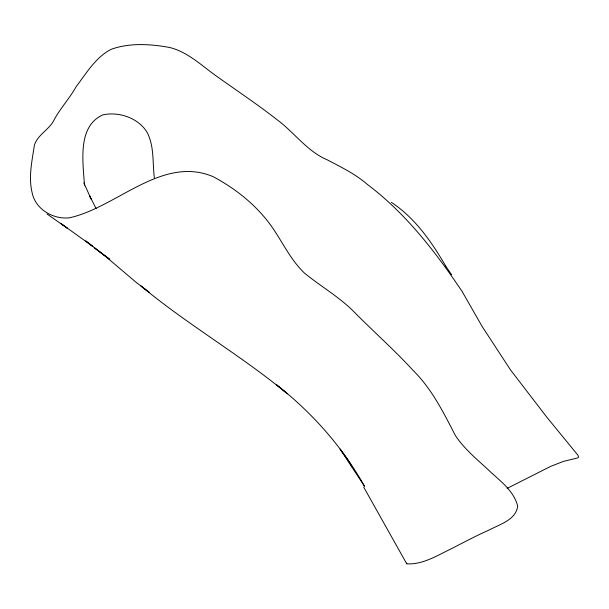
<?xml version="1.0" encoding="UTF-8"?>
<svg xmlns="http://www.w3.org/2000/svg" width="609" height="609" viewBox="0 0 609 609"><rect width="100%" height="100%" fill="white"/><g stroke="black" fill="none" stroke-linecap="round" stroke-linejoin="round"><path stroke-width="0.91" d="M507.091 488.395L550.681 466.372L563.355 461.416L577.538 457.968L578.55 457.237L577.994 455.304L546.935 417.348L510.525 369.907L482.199 326.569L461.881 291.049L451.261 275.633C427.472 241.826 400.516 209.336 367.288 184.382C355.42 174.007 341.131 167.148 327.292 159.847C307.286 151.458 294.436 132.595 277.369 119.965C258.422 105.052 238.325 91.708 218.707 77.708C202.942 66.914 188.828 52.305 169.759 47.502C150.545 44.031 129.633 42.584 110.983 49.39C95.636 57.36 86.387 73.225 76.216 86.554C69.883 97.927 60.999 107.519 54.643 118.839C50.09 129.374 37.75 134.254 34.363 145.254C32.102 160.89 28.265 177.029 32.148 192.748C35.352 209.321 53.272 219.544 69.281 217.832C116.821 207.502 161.827 155.196 213.028 176.61C233.871 187.701 253.123 202.591 267.739 221.257C280.825 237.944 288.948 258.361 304.492 273.114C321.171 286.77 340.241 297.436 355.283 313.133C374.436 332.385 394.777 350.464 413.161 370.478C431.895 388.984 443.481 412.491 455.372 435.504C463.799 448.232 475.576 458.181 486.774 468.374C498.238 479.679 513.463 489.56 517.688 506.056C515.998 520.078 499.395 524.448 488.639 530.241C475.964 535.844 463.738 542.375 451.421 548.709C437.422 555.4 422.555 564.886 406.736 563.82L363.702 487.116M60.71 223.374L67.18 228.086L46.977 213.995M391.359 202.348C415.239 218.091 431.674 242.032 445.857 266.331M60.733 223.404L92.85 246.447L85.694 240.951L105.7 256.556L136.203 282.386L149.304 292.442L141.006 285.979C187.679 324.856 240.745 355.1 287.463 393.871L276.524 384.789C312.074 412.628 342.441 446.846 364.54 486.309L340.096 449.099L348.394 460.564L352.383 467.506M445.476 265.775L451.596 274.781M96.153 208.643L89.462 195.519L91.076 199.006L83.882 182.829M84.461 185.182C83.09 162.283 77.038 126.444 102.845 114.873C118.968 111.318 138.685 118.07 147.271 132.625C154.488 146.815 152.395 163.281 154.442 178.62M406.667 563.02L406.736 563.82M109.727 259.35L94.54 247.886L109.727 259.35"/></g></svg>
